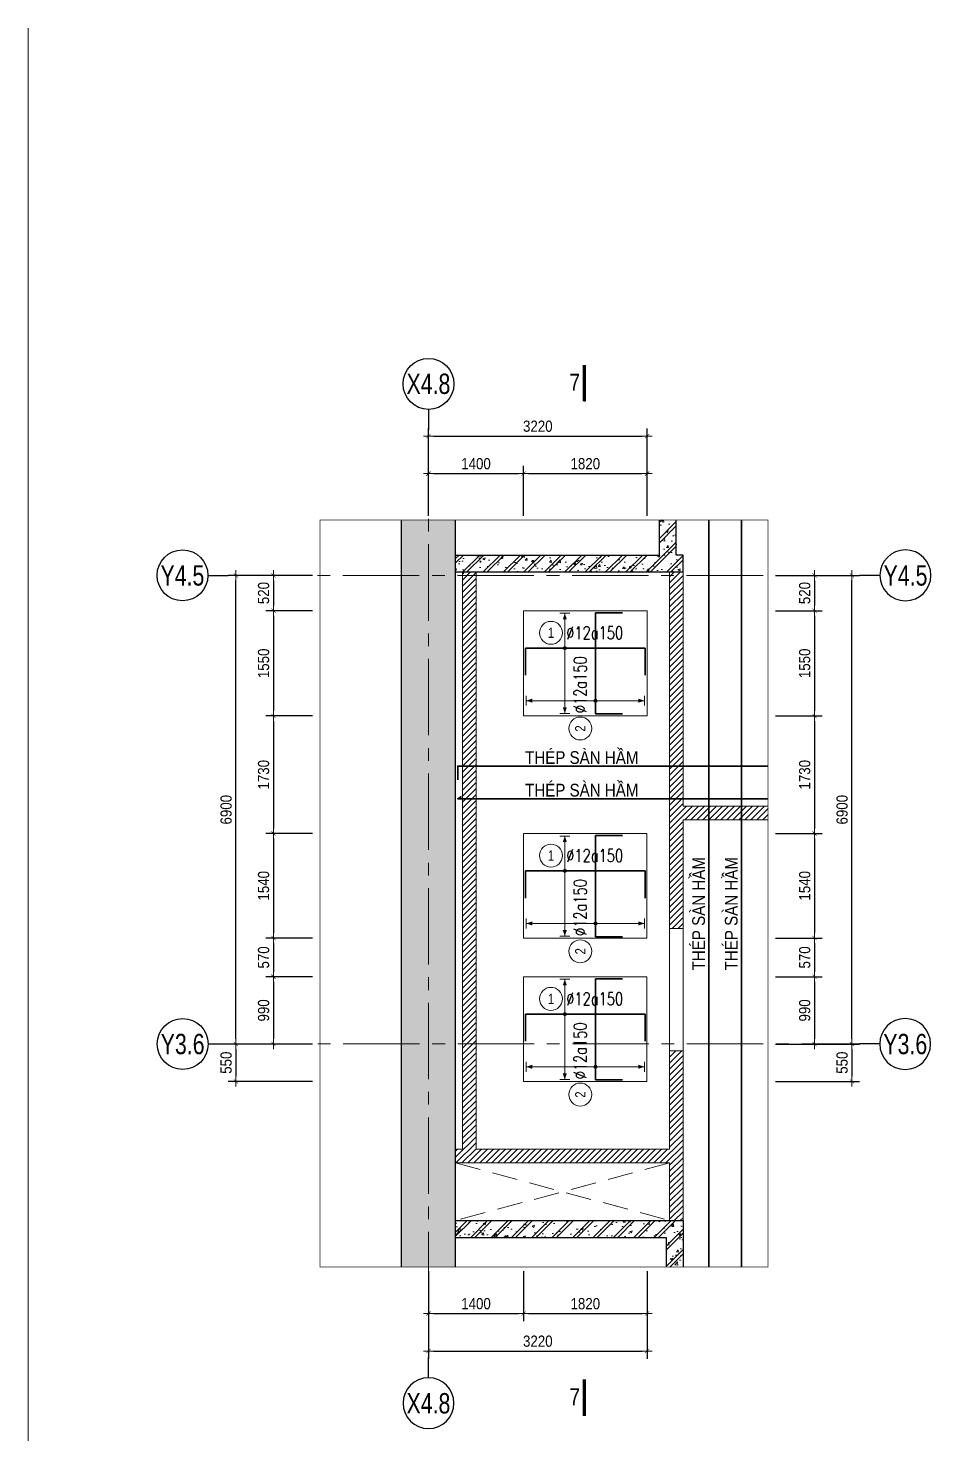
# Model space of a CAD drawing. Extents: x 517991 to 692152, y -83926 to 3506.
# Drawn here: x 676318 to 689613, y -62625 to -41926 of the extents above; entities that cross this region are included whole.
import ezdxf
from ezdxf.enums import TextEntityAlignment as Align

# ---------------------------------------------------------------- set-up
doc = ezdxf.new("R2010")
doc.units = 0
doc.header["$LTSCALE"] = 300
doc.header["$MEASUREMENT"] = 0
doc.linetypes.add('CENTER2', pattern=[1.125, 0.75, -0.125, 0.125, -0.125])
doc.linetypes.add('DASHED2', pattern=[0.375, 0.25, -0.125])
doc.layers.get('0').update_dxf_attribs({"linetype": 'CONTINUOUS'})
doc.layers.get('DEFPOINTS').update_dxf_attribs({"linetype": 'CONTINUOUS'})
for name, color, linetype, lineweight in [('00-TT.Dim', 8, 'CONTINUOUS', 13), ('B-CONTOUR2', 2, 'CONTINUOUS', 40), ('kata_thep - V', 2, 'CONTINUOUS', 35), ('NDC_S_AXIS', 5, 'CENTER2', 15), ('NDC_S_DIM', 1, 'CONTINUOUS', 15), ('NDC_S_OPENING', 5, 'DASHED2', 15), ('NDC_S_REBAR', 4, 'CONTINUOUS', 35), ('NDC_S_SLAB', 2, 'CONTINUOUS', 18), ('NDC_S_VN TEXT', 7, 'CONTINUOUS', 9), ('NDC_S_WALL', 6, 'CONTINUOUS', 25)]:
    doc.layers.add(name, color=color, linetype=linetype, lineweight=lineweight)
doc.layers.add('A-SYM', color=7, linetype='CONTINUOUS')
doc.styles.add('ARIAL', font='arial.ttf', dxfattribs={"width": 0.8})
doc.styles.add('Heerim', font='', dxfattribs={"width": 0.8})
doc.styles.add('NDC_ARIAL', font='arial.ttf', dxfattribs={"width": 0.85})
doc.styles.add('NDC_ROMANS', font='romans.shx', dxfattribs={"width": 0.8})
doc.styles.get('Heerim').set_extended_font_data('Dotum')
doc.dimstyles.new('NDC_1-75', dxfattribs={"dimscale": 75, "dimtxt": 2.2, "dimasz": 1, "dimexe": 1.5, "dimexo": 0, "dimgap": 0.8, "dimtad": 1, "dimdec": 0, "dimdsep": 46, "dimtxsty": 'NDC_ARIAL', "dimblk": 'DIMMARK', "dimcen": 49999.938995, "dimdle": 1.5, "dimclrd": 1, "dimclre": 1, "dimclrt": 3, "dimadec": 0, "dimazin": 0, "dimtfac": 1, "dimtdec": 0, "dimtix": 1, "dimtmove": 1, "dimatfit": 3, "dimfxl": 1, "dimarcsym": 0})
pattern_1 = [(50, (23931.2, 12766.67), (358.63009, -31.37607), [37.5, -412.5]), (355, (23931.2, 12766.67), (-69.37567, 376.09607), [30, -330]), (100.4514, (23961.1, 12764.05), (289.25469, 344.71977), [31.8701, -350.57106]), (46.1842, (23931.2, 12866.67), (533.62052, -82.7595), [56.25, -618.75]), (96.6356, (23975.67, 12859.77), (467.33135, 487.05894), [47.80514, -525.8565]), (351.1842, (23931.2, 12866.67), (467.33097, 487.0593), [45, -495]), (21, (23981.2, 12841.67), (298.45353, -201.30945), [37.5, -412.5]), (326, (23981.2, 12841.67), (121.65767, 362.57502), [30, -330]), (71.4514, (24006.07, 12824.9), (420.11131, 161.26525), [31.8701, -350.57106]), (37.5, (23931.2, 12766.67), (6.079928, 166.446927), [0, -326, 0, -335, 0, -331.25]), (7.5, (23931.2, 12766.67), (131.53477, 197.205856), [0, -191, 0, -318.5, 0, -126.25]), (327.5, (23819.7, 12766.67), (266.911218, -11.277436), [0, -125, 0, -390, 0, -517.5]), (317.5, (23769.7, 12766.67), (291.593085, 50.05249), [0, -162.5, 0, -259, 0, -367.5]), (45, (23931.2, 12766.67), (-150.26019, 150.26019), []), (45, (23931.2, 12827.92), (-150.26019, 150.26019), [])]
pattern_2 = [(45, (23931.2, 12766.67), (-44.194174, 44.194174), [])]

# ---------------------------------------------------------------- blocks, each defined once
blk = doc.blocks.new('*U1')
for q in [(0, 0), (0, 2)]:
    blk.add_line((0, 4), q)
blk.add_circle((0, 9), 5)
at = {"style": 'Heerim', "width": 0.8}
blk.add_attdef('NO', text='', height=4, dxfattribs=at).set_placement((-0.01, 9.02), align=Align.MIDDLE_CENTER)
blk = doc.blocks.new('DIMMARK')
at = {"layer": 'NDC_S_DIM', "color": 1}
blk.add_line((-1.5, 0), (1, 0), dxfattribs=at)
at = {"layer": 'NDC_S_DIM', "color": 2, "const_width": 0.1}
blk.add_lwpolyline([(-0.42, -0.42), (0.42, 0.42)], dxfattribs=at)
blk = doc.blocks.new('*D843')
at = {"layer": 'DEFPOINTS', "color": 0, "transparency": 16777216}
for p in [(683614, -48485), (682214, -49108), (683614, -49108)]:
    blk.add_point(p, dxfattribs=at)
at = {"layer": 'NDC_S_DIM', "color": 1, "lineweight": -2, "transparency": 16777216}
for p, q in [((682214, -49108), (682214, -48372)), ((683614, -49108), (683614, -48372)), ((682289, -48485), (683539, -48485))]:
    blk.add_line(p, q, dxfattribs=at)
at = {"layer": 'NDC_S_DIM', "color": 1, "lineweight": -2, "transparency": 16777216, "xscale": 75, "yscale": 75, "zscale": 75, "rotation": 180}
blk.add_blockref('DIMMARK', (682214, -48485), dxfattribs=at)
at = {"layer": 'NDC_S_DIM', "color": 1, "lineweight": -2, "transparency": 16777216, "xscale": 75, "yscale": 75, "zscale": 75}
blk.add_blockref('DIMMARK', (683614, -48485), dxfattribs=at)
at = {"layer": 'NDC_S_DIM', "color": 3, "transparency": 16777216, "insert": (682914, -48341), "char_height": 165, "attachment_point": 5, "style": 'NDC_ARIAL'}
blk.add_mtext('1400', dxfattribs=at)
blk = doc.blocks.new('*D844')
at = {"layer": 'DEFPOINTS', "color": 0, "transparency": 16777216}
for p in [(685434, -47933), (682214, -49108), (685434, -49108)]:
    blk.add_point(p, dxfattribs=at)
at = {"layer": 'NDC_S_DIM', "color": 1, "lineweight": -2, "transparency": 16777216}
for p, q in [((682214, -49108), (682214, -47821)), ((682289, -47933), (685359, -47933)), ((685434, -49108), (685434, -47821))]:
    blk.add_line(p, q, dxfattribs=at)
at = {"layer": 'NDC_S_DIM', "color": 1, "lineweight": -2, "transparency": 16777216, "xscale": 75, "yscale": 75, "zscale": 75, "rotation": 180}
blk.add_blockref('DIMMARK', (682214, -47933), dxfattribs=at)
at = {"layer": 'NDC_S_DIM', "color": 1, "lineweight": -2, "transparency": 16777216, "xscale": 75, "yscale": 75, "zscale": 75}
blk.add_blockref('DIMMARK', (685434, -47933), dxfattribs=at)
at = {"layer": 'NDC_S_DIM', "color": 3, "transparency": 16777216, "insert": (683824, -47789), "char_height": 165, "attachment_point": 5, "style": 'NDC_ARIAL'}
blk.add_mtext('3220', dxfattribs=at)
blk = doc.blocks.new('*D845')
at = {"layer": 'DEFPOINTS', "color": 0, "transparency": 16777216}
for p in [(685434, -48485), (683614, -49108), (685434, -49108)]:
    blk.add_point(p, dxfattribs=at)
at = {"layer": 'NDC_S_DIM', "color": 1, "lineweight": -2, "transparency": 16777216}
for p, q in [((683614, -49108), (683614, -48372)), ((685434, -49108), (685434, -48372)), ((683689, -48485), (685359, -48485))]:
    blk.add_line(p, q, dxfattribs=at)
at = {"layer": 'NDC_S_DIM', "color": 1, "lineweight": -2, "transparency": 16777216, "xscale": 75, "yscale": 75, "zscale": 75, "rotation": 180}
blk.add_blockref('DIMMARK', (683614, -48485), dxfattribs=at)
at = {"layer": 'NDC_S_DIM', "color": 1, "lineweight": -2, "transparency": 16777216, "xscale": 75, "yscale": 75, "zscale": 75}
blk.add_blockref('DIMMARK', (685434, -48485), dxfattribs=at)
at = {"layer": 'NDC_S_DIM', "color": 3, "transparency": 16777216, "insert": (684524, -48341), "char_height": 165, "attachment_point": 5, "style": 'NDC_ARIAL'}
blk.add_mtext('1820', dxfattribs=at)
blk = doc.blocks.new('*D851')
at = {"layer": 'DEFPOINTS', "color": 0, "transparency": 16777216}
for p in [(680504, -55895), (679931, -56885), (680504, -56885)]:
    blk.add_point(p, dxfattribs=at)
at = {"layer": 'NDC_S_DIM', "color": 1, "lineweight": -2, "transparency": 16777216}
for p, q in [((680504, -55895), (679818, -55895)), ((679931, -55970), (679931, -56810)), ((680504, -56885), (679818, -56885))]:
    blk.add_line(p, q, dxfattribs=at)
at = {"layer": 'NDC_S_DIM', "color": 1, "lineweight": -2, "transparency": 16777216, "xscale": 75, "yscale": 75, "zscale": 75}
for p, rotation in [((679931, -55895), 90), ((679931, -56885), 270)]:
    blk.add_blockref('DIMMARK', p, dxfattribs=dict(at, rotation=rotation))
at = {"layer": 'NDC_S_DIM', "color": 3, "transparency": 16777216, "insert": (679786, -56390), "char_height": 165, "attachment_point": 5, "rotation": 90, "style": 'NDC_ARIAL'}
blk.add_mtext('990', dxfattribs=at)
blk = doc.blocks.new('*D852')
at = {"layer": 'DEFPOINTS', "color": 0, "transparency": 16777216}
for p in [(679379, -49985), (680504, -49985), (680504, -56885)]:
    blk.add_point(p, dxfattribs=at)
at = {"layer": 'NDC_S_DIM', "color": 1, "lineweight": -2, "transparency": 16777216}
for p, q in [((680504, -49985), (679266, -49985)), ((679379, -56810), (679379, -50060)), ((680504, -56885), (679266, -56885))]:
    blk.add_line(p, q, dxfattribs=at)
at = {"layer": 'NDC_S_DIM', "color": 1, "lineweight": -2, "transparency": 16777216, "xscale": 75, "yscale": 75, "zscale": 75}
for p, rotation in [((679379, -49985), 90), ((679379, -56885), 270)]:
    blk.add_blockref('DIMMARK', p, dxfattribs=dict(at, rotation=rotation))
at = {"layer": 'NDC_S_DIM', "color": 3, "transparency": 16777216, "insert": (679234, -53435), "char_height": 165, "attachment_point": 5, "rotation": 90, "style": 'NDC_ARIAL'}
blk.add_mtext('6900', dxfattribs=at)
blk = doc.blocks.new('*D850')
at = {"layer": 'DEFPOINTS', "color": 0, "transparency": 16777216}
for p in [(680504, -55325), (679931, -55895), (680504, -55895)]:
    blk.add_point(p, dxfattribs=at)
at = {"layer": 'NDC_S_DIM', "color": 1, "lineweight": -2, "transparency": 16777216}
for p, q in [((680504, -55325), (679818, -55325)), ((679931, -55400), (679931, -55820)), ((680504, -55895), (679818, -55895))]:
    blk.add_line(p, q, dxfattribs=at)
at = {"layer": 'NDC_S_DIM', "color": 1, "lineweight": -2, "transparency": 16777216, "xscale": 75, "yscale": 75, "zscale": 75}
for p, rotation in [((679931, -55325), 90), ((679931, -55895), 270)]:
    blk.add_blockref('DIMMARK', p, dxfattribs=dict(at, rotation=rotation))
at = {"layer": 'NDC_S_DIM', "color": 3, "transparency": 16777216, "insert": (679786, -55610), "char_height": 165, "attachment_point": 5, "rotation": 90, "style": 'NDC_ARIAL'}
blk.add_mtext('570', dxfattribs=at)
blk = doc.blocks.new('*D853')
at = {"layer": 'DEFPOINTS', "color": 0, "transparency": 16777216}
for p in [(680504, -53785), (679931, -55325), (680504, -55325)]:
    blk.add_point(p, dxfattribs=at)
at = {"layer": 'NDC_S_DIM', "color": 1, "lineweight": -2, "transparency": 16777216}
for p, q in [((680504, -53785), (679818, -53785)), ((679931, -53860), (679931, -55250)), ((680504, -55325), (679818, -55325))]:
    blk.add_line(p, q, dxfattribs=at)
at = {"layer": 'NDC_S_DIM', "color": 1, "lineweight": -2, "transparency": 16777216, "xscale": 75, "yscale": 75, "zscale": 75}
for p, rotation in [((679931, -53785), 90), ((679931, -55325), 270)]:
    blk.add_blockref('DIMMARK', p, dxfattribs=dict(at, rotation=rotation))
at = {"layer": 'NDC_S_DIM', "color": 3, "transparency": 16777216, "insert": (679786, -54555), "char_height": 165, "attachment_point": 5, "rotation": 90, "style": 'NDC_ARIAL'}
blk.add_mtext('1540', dxfattribs=at)
blk = doc.blocks.new('*D854')
at = {"layer": 'DEFPOINTS', "color": 0, "transparency": 16777216}
for p in [(680504, -52055), (679931, -53785), (680504, -53785)]:
    blk.add_point(p, dxfattribs=at)
at = {"layer": 'NDC_S_DIM', "color": 1, "lineweight": -2, "transparency": 16777216}
for p, q in [((680504, -52055), (679818, -52055)), ((679931, -52130), (679931, -53710)), ((680504, -53785), (679818, -53785))]:
    blk.add_line(p, q, dxfattribs=at)
at = {"layer": 'NDC_S_DIM', "color": 1, "lineweight": -2, "transparency": 16777216, "xscale": 75, "yscale": 75, "zscale": 75}
for p, rotation in [((679931, -52055), 90), ((679931, -53785), 270)]:
    blk.add_blockref('DIMMARK', p, dxfattribs=dict(at, rotation=rotation))
at = {"layer": 'NDC_S_DIM', "color": 3, "transparency": 16777216, "insert": (679786, -52920), "char_height": 165, "attachment_point": 5, "rotation": 90, "style": 'NDC_ARIAL'}
blk.add_mtext('1730', dxfattribs=at)
blk = doc.blocks.new('*D855')
at = {"layer": 'DEFPOINTS', "color": 0, "transparency": 16777216}
for p in [(680504, -50505), (679931, -52055), (680504, -52055)]:
    blk.add_point(p, dxfattribs=at)
at = {"layer": 'NDC_S_DIM', "color": 1, "lineweight": -2, "transparency": 16777216}
for p, q in [((680504, -50505), (679818, -50505)), ((679931, -50580), (679931, -51980)), ((680504, -52055), (679818, -52055))]:
    blk.add_line(p, q, dxfattribs=at)
at = {"layer": 'NDC_S_DIM', "color": 1, "lineweight": -2, "transparency": 16777216, "xscale": 75, "yscale": 75, "zscale": 75}
for p, rotation in [((679931, -50505), 90), ((679931, -52055), 270)]:
    blk.add_blockref('DIMMARK', p, dxfattribs=dict(at, rotation=rotation))
at = {"layer": 'NDC_S_DIM', "color": 3, "transparency": 16777216, "insert": (679786, -51280), "char_height": 165, "attachment_point": 5, "rotation": 90, "style": 'NDC_ARIAL'}
blk.add_mtext('1550', dxfattribs=at)
blk = doc.blocks.new('*D856')
at = {"layer": 'DEFPOINTS', "color": 0, "transparency": 16777216}
for p in [(680504, -49985), (679931, -50505), (680504, -50505)]:
    blk.add_point(p, dxfattribs=at)
at = {"layer": 'NDC_S_DIM', "color": 1, "lineweight": -2, "transparency": 16777216}
for p, q in [((680504, -49985), (679818, -49985)), ((679931, -50060), (679931, -50430)), ((680504, -50505), (679818, -50505))]:
    blk.add_line(p, q, dxfattribs=at)
at = {"layer": 'NDC_S_DIM', "color": 1, "lineweight": -2, "transparency": 16777216, "xscale": 75, "yscale": 75, "zscale": 75}
for p, rotation in [((679931, -49985), 90), ((679931, -50505), 270)]:
    blk.add_blockref('DIMMARK', p, dxfattribs=dict(at, rotation=rotation))
at = {"layer": 'NDC_S_DIM', "color": 3, "transparency": 16777216, "insert": (679786, -50245), "char_height": 165, "attachment_point": 5, "rotation": 90, "style": 'NDC_ARIAL'}
blk.add_mtext('520', dxfattribs=at)
blk = doc.blocks.new('*D857')
at = {"layer": 'DEFPOINTS', "color": 0, "transparency": 16777216}
for p in [(680504, -56885), (679379, -57435), (680504, -57435)]:
    blk.add_point(p, dxfattribs=at)
at = {"layer": 'NDC_S_DIM', "color": 1, "lineweight": -2, "transparency": 16777216}
for p, q in [((680504, -56885), (679266, -56885)), ((679379, -56960), (679379, -57360)), ((680504, -57435), (679266, -57435))]:
    blk.add_line(p, q, dxfattribs=at)
at = {"layer": 'NDC_S_DIM', "color": 1, "lineweight": -2, "transparency": 16777216, "xscale": 75, "yscale": 75, "zscale": 75}
for p, rotation in [((679379, -56885), 90), ((679379, -57435), 270)]:
    blk.add_blockref('DIMMARK', p, dxfattribs=dict(at, rotation=rotation))
at = {"layer": 'NDC_S_DIM', "color": 3, "transparency": 16777216, "insert": (679234, -57160), "char_height": 165, "attachment_point": 5, "rotation": 90, "style": 'NDC_ARIAL'}
blk.add_mtext('550', dxfattribs=at)
blk = doc.blocks.new('*D858')
at = {"layer": 'DEFPOINTS', "color": 0, "transparency": 16777216}
for p in [(687325, -55895), (687325, -56885), (687899, -56885)]:
    blk.add_point(p, dxfattribs=at)
at = {"layer": 'NDC_S_DIM', "color": 1, "lineweight": -2, "transparency": 16777216}
for p, q in [((687325, -55895), (688011, -55895)), ((687899, -55970), (687899, -56810)), ((687325, -56885), (688011, -56885))]:
    blk.add_line(p, q, dxfattribs=at)
at = {"layer": 'NDC_S_DIM', "color": 1, "lineweight": -2, "transparency": 16777216, "xscale": 75, "yscale": 75, "zscale": 75}
for p, rotation in [((687899, -55895), 90), ((687899, -56885), 270)]:
    blk.add_blockref('DIMMARK', p, dxfattribs=dict(at, rotation=rotation))
at = {"layer": 'NDC_S_DIM', "color": 3, "transparency": 16777216, "insert": (687755, -56390), "char_height": 165, "attachment_point": 5, "rotation": 90, "style": 'NDC_ARIAL'}
blk.add_mtext('990', dxfattribs=at)
blk = doc.blocks.new('*D859')
at = {"layer": 'DEFPOINTS', "color": 0, "transparency": 16777216}
for p in [(687325, -49985), (688451, -49985), (687325, -56885)]:
    blk.add_point(p, dxfattribs=at)
at = {"layer": 'NDC_S_DIM', "color": 1, "lineweight": -2, "transparency": 16777216}
for p, q in [((687325, -49985), (688563, -49985)), ((688451, -56810), (688451, -50060)), ((687325, -56885), (688563, -56885))]:
    blk.add_line(p, q, dxfattribs=at)
at = {"layer": 'NDC_S_DIM', "color": 1, "lineweight": -2, "transparency": 16777216, "xscale": 75, "yscale": 75, "zscale": 75}
for p, rotation in [((688451, -49985), 90), ((688451, -56885), 270)]:
    blk.add_blockref('DIMMARK', p, dxfattribs=dict(at, rotation=rotation))
at = {"layer": 'NDC_S_DIM', "color": 3, "transparency": 16777216, "insert": (688306, -53435), "char_height": 165, "attachment_point": 5, "rotation": 90, "style": 'NDC_ARIAL'}
blk.add_mtext('6900', dxfattribs=at)
blk = doc.blocks.new('*D860')
at = {"layer": 'DEFPOINTS', "color": 0, "transparency": 16777216}
for p in [(687325, -55325), (687325, -55895), (687899, -55895)]:
    blk.add_point(p, dxfattribs=at)
at = {"layer": 'NDC_S_DIM', "color": 1, "lineweight": -2, "transparency": 16777216}
for p, q in [((687325, -55325), (688011, -55325)), ((687899, -55400), (687899, -55820)), ((687325, -55895), (688011, -55895))]:
    blk.add_line(p, q, dxfattribs=at)
at = {"layer": 'NDC_S_DIM', "color": 1, "lineweight": -2, "transparency": 16777216, "xscale": 75, "yscale": 75, "zscale": 75}
for p, rotation in [((687899, -55325), 90), ((687899, -55895), 270)]:
    blk.add_blockref('DIMMARK', p, dxfattribs=dict(at, rotation=rotation))
at = {"layer": 'NDC_S_DIM', "color": 3, "transparency": 16777216, "insert": (687755, -55610), "char_height": 165, "attachment_point": 5, "rotation": 90, "style": 'NDC_ARIAL'}
blk.add_mtext('570', dxfattribs=at)
blk = doc.blocks.new('*D863')
at = {"layer": 'DEFPOINTS', "color": 0, "transparency": 16777216}
for p in [(687325, -53785), (687325, -55325), (687899, -55325)]:
    blk.add_point(p, dxfattribs=at)
at = {"layer": 'NDC_S_DIM', "color": 1, "lineweight": -2, "transparency": 16777216}
for p, q in [((687325, -53785), (688011, -53785)), ((687899, -53860), (687899, -55250)), ((687325, -55325), (688011, -55325))]:
    blk.add_line(p, q, dxfattribs=at)
at = {"layer": 'NDC_S_DIM', "color": 1, "lineweight": -2, "transparency": 16777216, "xscale": 75, "yscale": 75, "zscale": 75}
for p, rotation in [((687899, -53785), 90), ((687899, -55325), 270)]:
    blk.add_blockref('DIMMARK', p, dxfattribs=dict(at, rotation=rotation))
at = {"layer": 'NDC_S_DIM', "color": 3, "transparency": 16777216, "insert": (687755, -54555), "char_height": 165, "attachment_point": 5, "rotation": 90, "style": 'NDC_ARIAL'}
blk.add_mtext('1540', dxfattribs=at)
blk = doc.blocks.new('*D864')
at = {"layer": 'DEFPOINTS', "color": 0, "transparency": 16777216}
for p in [(687325, -52055), (687325, -53785), (687899, -53785)]:
    blk.add_point(p, dxfattribs=at)
at = {"layer": 'NDC_S_DIM', "color": 1, "lineweight": -2, "transparency": 16777216}
for p, q in [((687325, -52055), (688011, -52055)), ((687899, -52130), (687899, -53710)), ((687325, -53785), (688011, -53785))]:
    blk.add_line(p, q, dxfattribs=at)
at = {"layer": 'NDC_S_DIM', "color": 1, "lineweight": -2, "transparency": 16777216, "xscale": 75, "yscale": 75, "zscale": 75}
for p, rotation in [((687899, -52055), 90), ((687899, -53785), 270)]:
    blk.add_blockref('DIMMARK', p, dxfattribs=dict(at, rotation=rotation))
at = {"layer": 'NDC_S_DIM', "color": 3, "transparency": 16777216, "insert": (687755, -52920), "char_height": 165, "attachment_point": 5, "rotation": 90, "style": 'NDC_ARIAL'}
blk.add_mtext('1730', dxfattribs=at)
blk = doc.blocks.new('*D865')
at = {"layer": 'DEFPOINTS', "color": 0, "transparency": 16777216}
for p in [(687325, -50505), (687325, -52055), (687899, -52055)]:
    blk.add_point(p, dxfattribs=at)
at = {"layer": 'NDC_S_DIM', "color": 1, "lineweight": -2, "transparency": 16777216}
for p, q in [((687325, -50505), (688011, -50505)), ((687899, -50580), (687899, -51980)), ((687325, -52055), (688011, -52055))]:
    blk.add_line(p, q, dxfattribs=at)
at = {"layer": 'NDC_S_DIM', "color": 1, "lineweight": -2, "transparency": 16777216, "xscale": 75, "yscale": 75, "zscale": 75}
for p, rotation in [((687899, -50505), 90), ((687899, -52055), 270)]:
    blk.add_blockref('DIMMARK', p, dxfattribs=dict(at, rotation=rotation))
at = {"layer": 'NDC_S_DIM', "color": 3, "transparency": 16777216, "insert": (687755, -51280), "char_height": 165, "attachment_point": 5, "rotation": 90, "style": 'NDC_ARIAL'}
blk.add_mtext('1550', dxfattribs=at)
blk = doc.blocks.new('*D861')
at = {"layer": 'DEFPOINTS', "color": 0, "transparency": 16777216}
for p in [(687325, -49985), (687325, -50505), (687899, -50505)]:
    blk.add_point(p, dxfattribs=at)
at = {"layer": 'NDC_S_DIM', "color": 1, "lineweight": -2, "transparency": 16777216}
for p, q in [((687325, -49985), (688011, -49985)), ((687899, -50060), (687899, -50430)), ((687325, -50505), (688011, -50505))]:
    blk.add_line(p, q, dxfattribs=at)
at = {"layer": 'NDC_S_DIM', "color": 1, "lineweight": -2, "transparency": 16777216, "xscale": 75, "yscale": 75, "zscale": 75}
for p, rotation in [((687899, -49985), 90), ((687899, -50505), 270)]:
    blk.add_blockref('DIMMARK', p, dxfattribs=dict(at, rotation=rotation))
at = {"layer": 'NDC_S_DIM', "color": 3, "transparency": 16777216, "insert": (687755, -50245), "char_height": 165, "attachment_point": 5, "rotation": 90, "style": 'NDC_ARIAL'}
blk.add_mtext('520', dxfattribs=at)
blk = doc.blocks.new('*D862')
at = {"layer": 'DEFPOINTS', "color": 0, "transparency": 16777216}
for p in [(687325, -56885), (687325, -57435), (688451, -57435)]:
    blk.add_point(p, dxfattribs=at)
at = {"layer": 'NDC_S_DIM', "color": 1, "lineweight": -2, "transparency": 16777216}
for p, q in [((687325, -56885), (688563, -56885)), ((688451, -56960), (688451, -57360)), ((687325, -57435), (688563, -57435))]:
    blk.add_line(p, q, dxfattribs=at)
at = {"layer": 'NDC_S_DIM', "color": 1, "lineweight": -2, "transparency": 16777216, "xscale": 75, "yscale": 75, "zscale": 75}
for p, rotation in [((688451, -56885), 90), ((688451, -57435), 270)]:
    blk.add_blockref('DIMMARK', p, dxfattribs=dict(at, rotation=rotation))
at = {"layer": 'NDC_S_DIM', "color": 3, "transparency": 16777216, "insert": (688306, -57160), "char_height": 165, "attachment_point": 5, "rotation": 90, "style": 'NDC_ARIAL'}
blk.add_mtext('550', dxfattribs=at)
blk = doc.blocks.new('*D866')
at = {"layer": 'DEFPOINTS', "color": 0, "transparency": 16777216}
for p in [(682214, -60230), (683614, -60230), (683614, -60853)]:
    blk.add_point(p, dxfattribs=at)
at = {"layer": 'NDC_S_DIM', "color": 1, "lineweight": -2, "transparency": 16777216}
for p, q in [((682214, -60230), (682214, -60966)), ((683614, -60230), (683614, -60966)), ((682289, -60853), (683539, -60853))]:
    blk.add_line(p, q, dxfattribs=at)
at = {"layer": 'NDC_S_DIM', "color": 1, "lineweight": -2, "transparency": 16777216, "xscale": 75, "yscale": 75, "zscale": 75, "rotation": 180}
blk.add_blockref('DIMMARK', (682214, -60853), dxfattribs=at)
at = {"layer": 'NDC_S_DIM', "color": 1, "lineweight": -2, "transparency": 16777216, "xscale": 75, "yscale": 75, "zscale": 75}
blk.add_blockref('DIMMARK', (683614, -60853), dxfattribs=at)
at = {"layer": 'NDC_S_DIM', "color": 3, "transparency": 16777216, "insert": (682914, -60709), "char_height": 165, "attachment_point": 5, "style": 'NDC_ARIAL'}
blk.add_mtext('1400', dxfattribs=at)
blk = doc.blocks.new('*D867')
at = {"layer": 'DEFPOINTS', "color": 0, "transparency": 16777216}
for p in [(682214, -60230), (685434, -60230), (685434, -61405)]:
    blk.add_point(p, dxfattribs=at)
at = {"layer": 'NDC_S_DIM', "color": 1, "lineweight": -2, "transparency": 16777216}
for p, q in [((682214, -60230), (682214, -61518)), ((685434, -60230), (685434, -61518)), ((682289, -61405), (685359, -61405))]:
    blk.add_line(p, q, dxfattribs=at)
at = {"layer": 'NDC_S_DIM', "color": 1, "lineweight": -2, "transparency": 16777216, "xscale": 75, "yscale": 75, "zscale": 75, "rotation": 180}
blk.add_blockref('DIMMARK', (682214, -61405), dxfattribs=at)
at = {"layer": 'NDC_S_DIM', "color": 1, "lineweight": -2, "transparency": 16777216, "xscale": 75, "yscale": 75, "zscale": 75}
blk.add_blockref('DIMMARK', (685434, -61405), dxfattribs=at)
at = {"layer": 'NDC_S_DIM', "color": 3, "transparency": 16777216, "insert": (683824, -61261), "char_height": 165, "attachment_point": 5, "style": 'NDC_ARIAL'}
blk.add_mtext('3220', dxfattribs=at)
blk = doc.blocks.new('*D868')
at = {"layer": 'DEFPOINTS', "color": 0, "transparency": 16777216}
for p in [(683614, -60230), (685434, -60230), (685434, -60853)]:
    blk.add_point(p, dxfattribs=at)
at = {"layer": 'NDC_S_DIM', "color": 1, "lineweight": -2, "transparency": 16777216}
for p, q in [((683614, -60230), (683614, -60966)), ((685434, -60230), (685434, -60966)), ((683689, -60853), (685359, -60853))]:
    blk.add_line(p, q, dxfattribs=at)
at = {"layer": 'NDC_S_DIM', "color": 1, "lineweight": -2, "transparency": 16777216, "xscale": 75, "yscale": 75, "zscale": 75, "rotation": 180}
blk.add_blockref('DIMMARK', (683614, -60853), dxfattribs=at)
at = {"layer": 'NDC_S_DIM', "color": 1, "lineweight": -2, "transparency": 16777216, "xscale": 75, "yscale": 75, "zscale": 75}
blk.add_blockref('DIMMARK', (685434, -60853), dxfattribs=at)
at = {"layer": 'NDC_S_DIM', "color": 3, "transparency": 16777216, "insert": (684524, -60709), "char_height": 165, "attachment_point": 5, "style": 'NDC_ARIAL'}
blk.add_mtext('1820', dxfattribs=at)
blk = doc.blocks.new('*U11')
at = {"color": 0, "linetype": 'ByBlock', "lineweight": -2}
blk.add_line((0, 4.36), (0, -1), dxfattribs=at)
at = {"ltscale": 0.005, "const_width": 0.5}
blk.add_lwpolyline([(0, -1), (0, 4.36)], dxfattribs=at)
at = {"color": 0, "linetype": 'ByBlock', "lineweight": -2, "style": 'ARIAL', "width": 0.8}
blk.add_attdef('DETAIL', text='', height=2.5, dxfattribs=at).set_placement((-0.64, 1.82), align=Align.MIDDLE_RIGHT)
blk = doc.blocks.new('*U870')
h = blk.add_hatch(color=1)
edge = h.paths.add_edge_path()
edge.add_arc((0, 0), 0.3, 0, 360)
at = {"layer": 'NDC_S_DIM', "color": 1}
for q in [(0, 6.84), (0, -12.82)]:
    blk.add_line((0, 0), q, dxfattribs=at)
for points in [[(-1, 6.84, 0.2, 0.2, 0), (1, 6.84, 0, 0, 0)], [(-1, -12.82, 0.2, 0.2, 0), (1, -12.82, 0, 0, 0)]]:
    blk.add_lwpolyline(points, format="xyseb", dxfattribs=at)
at = {"layer": 'NDC_S_DIM'}
blk.add_circle((-2.72, 3), 2.25, dxfattribs=at)
at = {"layer": 'NDC_S_DIM', "color": 1}
blk.add_circle((0, 0), 0.3, dxfattribs=at)
for points in [[(-0.4, 5.64), (0, 6.84), (0.4, 5.64)], [(-0.4, -11.62), (0, -12.82), (0.4, -11.62)]]:
    blk.add_solid(points, dxfattribs=at)
at = {"layer": 'NDC_S_REBAR'}
for p, q in [((0, 0), (-7.7, 0)), ((-7.7, 0), (-7.7, -5.33)), ((0, 0), (15.76, 0)), ((15.76, 0), (15.76, -5.33))]:
    blk.add_line(p, q, dxfattribs=at)
at = {"layer": 'NDC_S_VN TEXT', "style": 'ARIAL', "width": 0.8}
blk.add_attdef('KHT', text='', height=2, dxfattribs=at).set_placement((-2.72, 3), align=Align.MIDDLE_CENTER)
at = {"layer": 'NDC_S_VN TEXT', "color": 3, "style": 'NDC_ROMANS', "width": 0.75}
blk.add_attdef('DKT', (0.28, 1.75), '', height=2.5, dxfattribs=at)
blk = doc.blocks.new('*U871')
h = blk.add_hatch(color=1)
edge = h.paths.add_edge_path()
edge.add_arc((0, 0), 0.3, 0, 360)
at = {"layer": 'NDC_S_DIM', "color": 1}
for q in [(0, 13.63), (0, -9.63)]:
    blk.add_line((0, 0), q, dxfattribs=at)
for points in [[(-1, 13.63, 0.2, 0.2, 0), (1, 13.63, 0, 0, 0)], [(-1, -9.63, 0.2, 0.2, 0), (1, -9.63, 0, 0, 0)]]:
    blk.add_lwpolyline(points, format="xyseb", dxfattribs=at)
at = {"layer": 'NDC_S_DIM'}
blk.add_circle((-5.46, 3), 2.25, dxfattribs=at)
at = {"layer": 'NDC_S_DIM', "color": 1}
blk.add_circle((0, 0), 0.3, dxfattribs=at)
for points in [[(-0.4, 12.43), (0, 13.63), (0.4, 12.43)], [(-0.4, -8.43), (0, -9.63), (0.4, -8.43)]]:
    blk.add_solid(points, dxfattribs=at)
at = {"layer": 'NDC_S_REBAR'}
for p, q in [((0, 0), (-2.6, 0)), ((-2.6, 0), (-2.6, -5.33)), ((0, 0), (17.27, 0)), ((17.27, 0), (17.27, -5.33))]:
    blk.add_line(p, q, dxfattribs=at)
at = {"layer": 'NDC_S_VN TEXT', "style": 'ARIAL', "width": 0.8}
blk.add_attdef('KHT', text='', height=2, dxfattribs=at).set_placement((-5.46, 3), align=Align.MIDDLE_CENTER)
at = {"layer": 'NDC_S_VN TEXT', "color": 3, "style": 'NDC_ROMANS', "width": 0.75}
blk.add_attdef('DKT', (-2.46, 1.75), '', height=2.5, dxfattribs=at)

msp = doc.modelspace()

# ---------------------------------------------------------------- hatches: boundary and pattern name
at = {"layer": '00-TT.Dim'}
h = msp.add_hatch(dxfattribs=at)
h.set_pattern_fill('BT-01', color=256, scale=50, pattern_type=2)
h.set_pattern_definition(pattern_1)
h.paths.add_polyline_path([(682614.2, -49169.1), (681814.2, -49169.1), (681814.2, -60169.1), (682614.2, -60169.1)])
h = msp.add_hatch(dxfattribs=at)
h.set_pattern_fill('BT-01', color=256, scale=50, pattern_type=2)
h.set_pattern_definition(pattern_1)
h.paths.add_polyline_path([(685964.2, -49684.5), (685864.2, -49684.5), (685864.2, -49169.1), (685614.2, -49169.1), (685614.2, -49684.5), (682614.2, -49684.5), (682614.2, -49934.5), (685964.2, -49934.5)])
h = msp.add_hatch(dxfattribs=at)
h.set_pattern_fill('ANSI31', color=256, scale=500)
h.set_pattern_definition(pattern_2)
h.paths.add_polyline_path([(682914.2, -49934.5), (682714.2, -49934.5), (682714.2, -58434.5), (682614.2, -58434.5), (682614.2, -58634.5), (685764.2, -58634.5), (685764.2, -59484.5), (685964.2, -59484.5), (685964.2, -56984.5), (685764.2, -56984.5), (685764.2, -58434.5), (682914.2, -58434.5)])
h = msp.add_hatch(dxfattribs=at)
h.set_pattern_fill('ANSI31', color=256, scale=500)
h.set_pattern_definition(pattern_2)
h.paths.add_polyline_path([(685964.2, -53584.5), (687214.7, -53584.5), (687214.7, -53384.5), (685964.2, -53384.5), (685964.2, -49934.5), (685764.2, -49934.5), (685764.2, -55184.5), (685964.2, -55184.5)])
h = msp.add_hatch(dxfattribs=at)
h.set_pattern_fill('BT-01', color=256, scale=50, pattern_type=2)
h.set_pattern_definition(pattern_1)
h.paths.add_polyline_path([(685964.2, -59484.5), (682614.2, -59484.5), (682614.2, -59734.5), (685714.2, -59734.5), (685714.2, -60169.1), (685964.2, -60169.1)])

# ---------------------------------------------------------------- linework, layer by layer
at = {"layer": 'B-CONTOUR2', "color": 0, "const_width": 10}
msp.add_lwpolyline([(680614.7, -60169.1), (687214.7, -60169.1), (687214.7, -49169.1), (680614.7, -49169.1)], close=True, dxfattribs=at)
at = {"layer": 'NDC_S_AXIS', "ltscale": 5}
for points in [[(682214.2, -47839.7), (682214.2, -61511.5)], [(679266.2, -49984.5), (688563.2, -49984.5)], [(679270.1, -56884.5), (688563.2, -56884.5)]]:
    msp.add_lwpolyline(points, dxfattribs=at)
at = {"layer": 'NDC_S_DIM'}
for points in [[(676317.6, -41926.5), (676317.6, -83926.5)], [(682714.2, -49934.5), (682714.2, -58434.5), (682614.2, -58434.5)], [(682914.2, -49934.5), (682914.2, -58434.5), (685764.2, -58434.5), (685764.2, -49934.5)], [(687214.7, -53384.5), (685964.2, -53384.5), (685964.2, -49934.5)], [(685964.2, -59484.5), (685964.2, -53584.5), (687214.7, -53584.5)], [(685764.2, -55184.5), (685964.2, -55184.5)], [(685764.2, -56984.5), (685964.2, -56984.5)], [(682614.2, -58634.5), (685764.2, -58634.5), (685764.2, -59484.5)]]:
    msp.add_lwpolyline(points, dxfattribs=at)
at = {"layer": 'NDC_S_OPENING', "ltscale": 5}
for points in [[(682614.2, -58634.5), (685764.2, -59484.5)], [(685764.2, -58634.5), (682614.2, -59484.5)]]:
    msp.add_lwpolyline(points, dxfattribs=at)
at = {"layer": 'NDC_S_REBAR'}
for points in [[(686343.4, -60169.1), (686343.4, -49169.1)], [(686823.7, -60169.1), (686823.7, -49169.1)], [(687214.7, -52793), (682644.2, -52793), (682644.2, -52993)], [(687214.7, -53273.3), (682644.2, -53273.3), (682700.3, -53240.9)]]:
    msp.add_lwpolyline(points, dxfattribs=at)
at = {"layer": 'NDC_S_SLAB'}
for points in [[(683614.2, -50504.5), (685434.2, -50504.5), (685434.2, -52054.5), (683614.2, -52054.5)], [(683614.2, -53784.5), (685430.5, -53784.5), (685430.5, -55324.5), (683614.2, -55324.5)], [(683614.2, -55894.5), (685430.5, -55894.5), (685430.5, -57434.5), (683614.2, -57434.5)]]:
    msp.add_lwpolyline(points, close=True, dxfattribs=at)
at = {"layer": 'NDC_S_WALL'}
for points in [[(681814.2, -60169.1), (681814.2, -49169.1)], [(682614.2, -60169.1), (682614.2, -49169.1)], [(682614.2, -49934.5), (685964.2, -49934.5), (685964.2, -49684.5), (685864.2, -49684.5), (685864.2, -49169.1)], [(682614.2, -49684.5), (685614.2, -49684.5), (685614.2, -49169.1)], [(682614.2, -59484.5), (685964.2, -59484.5), (685964.2, -60169.1)], [(682614.2, -59734.5), (685714.2, -59734.5), (685714.2, -60169.1)]]:
    msp.add_lwpolyline(points, dxfattribs=at)

# ---------------------------------------------------------------- block references
at = {"xscale": 75, "yscale": 75, "zscale": 75}
for p in [(684221.9, -51055.2), (684221.9, -54335.2), (684221.9, -56445.2)]:
    msp.add_blockref('*U870', p, dxfattribs=at).add_auto_attribs({'KHT': '1', 'DKT': '%%c12a150'})
at = {"layer": 'A-SYM', "xscale": 75, "yscale": 75, "zscale": 75}
msp.add_blockref('*U1', (682214.2, -47839.7), dxfattribs=at).add_auto_attribs({'NO': 'X4.8'})
at = {"layer": 'A-SYM'}
ref = msp.add_blockref('*U1', (679266.2, -49984.5), dxfattribs=dict(at, xscale=75, yscale=75, zscale=75, rotation=90))
ref.add_attrib('NO', 'Y4.5', dxfattribs={"layer": '0', "height": 300, "style": 'Heerim', "width": 0.8}).set_placement((678589.9, -49985), align=Align.MIDDLE_CENTER)
ref = msp.add_blockref('*U1', (688563.2, -49984.5), dxfattribs=dict(at, xscale=-75, yscale=75, zscale=75, rotation=270))
ref.add_attrib('NO', 'Y4.5', dxfattribs={"layer": '0', "height": 300, "style": 'Heerim', "width": 0.8}).set_placement((689239.6, -49985), align=Align.MIDDLE_CENTER)
ref = msp.add_blockref('*U1', (679269.6, -56884.5), dxfattribs=dict(at, xscale=75, yscale=75, zscale=75, rotation=90))
ref.add_attrib('NO', 'Y3.6', dxfattribs={"layer": '0', "height": 300, "style": 'Heerim', "width": 0.8}).set_placement((678593.3, -56885), align=Align.MIDDLE_CENTER)
ref = msp.add_blockref('*U1', (688559.8, -56884.5), dxfattribs=dict(at, xscale=-75, yscale=75, zscale=75, rotation=270))
ref.add_attrib('NO', 'Y3.6', dxfattribs={"layer": '0', "height": 300, "style": 'Heerim', "width": 0.8}).set_placement((689236.1, -56885), align=Align.MIDDLE_CENTER)
ref = msp.add_blockref('*U1', (682214.2, -61498.5), dxfattribs=dict(at, xscale=-75, yscale=75, zscale=75, rotation=180))
ref.add_attrib('NO', 'X4.8', dxfattribs={"layer": '0', "height": 300, "style": 'Heerim', "width": 0.8}).set_placement((682213.7, -62174.8), align=Align.MIDDLE_CENTER)
at = {"layer": 'kata_thep - V', "xscale": 75, "yscale": 75, "zscale": 75, "rotation": 90}
for p in [(684674.1, -51829.5), (684674.1, -55109.5), (684674.1, -57219.5)]:
    msp.add_blockref('*U871', p, dxfattribs=at).add_auto_attribs({'KHT': '2', 'DKT': '%%c12a150'})
at = {"layer": 'NDC_S_VN TEXT', "xscale": 100, "yscale": 100, "zscale": 100}
for p in [(684510.2, -47323.2), (684510.2, -62259.9)]:
    msp.add_blockref('*U11', p, dxfattribs=at).add_auto_attribs({'DETAIL': '7'})

# ---------------------------------------------------------------- texts
at = {"style": 'NDC_ARIAL', "width": 0.85}
for p in [(683636.3, -52760.4), (683636.3, -53240.7)]:
    msp.add_text('THÉP SÀN HẦM', height=187.5, dxfattribs=at).set_placement(p)
for p in [(686286.3, -55800.9), (686766.6, -55800.9)]:
    msp.add_text('THÉP SÀN HẦM', height=187.5, rotation=90, dxfattribs=at).set_placement(p)

# ---------------------------------------------------------------- dimensions: what is measured, and where the dimension line sits
at = {"layer": 'NDC_S_DIM'}
for base, p1, p2, picture, middle in [((685434.2, -47933.1), (682214.2, -49107.9), (685434.2, -49107.9), '*D844', (683824.2, -47788.8)), ((683614.2, -48484.9), (682214.2, -49107.9), (683614.2, -49107.9), '*D843', (682914.2, -48340.7)), ((685434.2, -48484.9), (683614.2, -49107.9), (685434.2, -49107.9), '*D845', (684524.2, -48340.7)), ((683614.2, -60853.3), (682214.2, -60230.3), (683614.2, -60230.3), '*D866', (682914.2, -60709.1)), ((685434.2, -61405.1), (682214.2, -60230.3), (685434.2, -60230.3), '*D867', (683824.2, -61260.8)), ((685434.2, -60853.3), (683614.2, -60230.3), (685434.2, -60230.3), '*D868', (684524.2, -60709.1))]:
    dim = msp.add_linear_dim(base=base, p1=p1, p2=p2, dimstyle='NDC_1-75', dxfattribs=at)
    dim.commit()
    dim.dimension.update_dxf_attribs({"geometry": picture, "text_midpoint": middle})
for base, p1, p2, picture, middle in [((679378.7, -49984.5), (680504, -56884.5), (680504, -49984.5), '*D852', (679234.5, -53434.5)), ((679930.5, -50504.5), (680504, -49984.5), (680504, -50504.5), '*D856', (679786.3, -50244.5)), ((688450.7, -49984.5), (687325.4, -56884.5), (687325.4, -49984.5), '*D859', (688306.5, -53434.5)), ((687898.9, -50504.5), (687325.4, -49984.5), (687325.4, -50504.5), '*D861', (687754.7, -50244.5)), ((679930.5, -52054.5), (680504, -50504.5), (680504, -52054.5), '*D855', (679786.3, -51279.5)), ((687898.9, -52054.5), (687325.4, -50504.5), (687325.4, -52054.5), '*D865', (687754.7, -51279.5)), ((679930.5, -53784.5), (680504, -52054.5), (680504, -53784.5), '*D854', (679786.2, -52919.5)), ((687898.9, -53784.5), (687325.4, -52054.5), (687325.4, -53784.5), '*D864', (687754.6, -52919.5)), ((679930.5, -55324.5), (680504, -53784.5), (680504, -55324.5), '*D853', (679786.3, -54554.5)), ((687898.9, -55324.5), (687325.4, -53784.5), (687325.4, -55324.5), '*D863', (687754.7, -54554.5)), ((679930.5, -55894.5), (680504, -55324.5), (680504, -55894.5), '*D850', (679786.3, -55609.5)), ((687898.9, -55894.5), (687325.4, -55324.5), (687325.4, -55894.5), '*D860', (687754.7, -55609.5)), ((679930.5, -56884.5), (680504, -55894.5), (680504, -56884.5), '*D851', (679786.3, -56389.5)), ((687898.9, -56884.5), (687325.4, -55894.5), (687325.4, -56884.5), '*D858', (687754.7, -56389.5)), ((679378.7, -57434.5), (680504, -56884.5), (680504, -57434.5), '*D857', (679234.5, -57159.5)), ((688450.7, -57434.5), (687325.4, -56884.5), (687325.4, -57434.5), '*D862', (688306.5, -57159.5))]:
    dim = msp.add_linear_dim(base=base, p1=p1, p2=p2, angle=90, dimstyle='NDC_1-75', dxfattribs=at)
    dim.commit()
    dim.dimension.update_dxf_attribs({"geometry": picture, "text_midpoint": middle})

doc.saveas('drawing.dxf')
